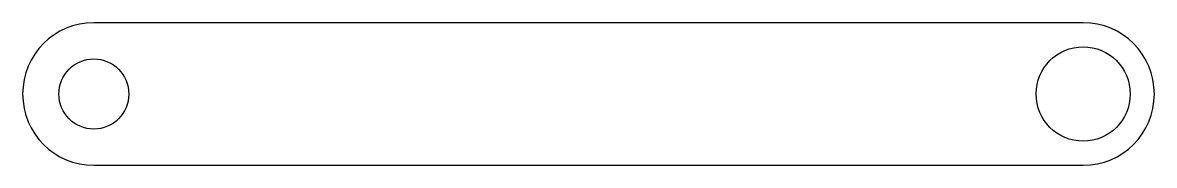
# Model space of a CAD drawing. Header units: millimetres. Extents: x -11.9 to 35, y -3 to 3.
import ezdxf

# ---------------------------------------------------------------- set-up
doc = ezdxf.new("R2010")
doc.units = ezdxf.units.MM

msp = doc.modelspace()

# ---------------------------------------------------------------- linework, layer by layer
at = {"color": 7, "linetype": 'Continuous', "lineweight": 25}
for p, q in [((32, 2.95), (-9, 2.95)), ((-9, -2.95), (32, -2.95))]:
    msp.add_line(p, q, dxfattribs=at)
for centre, radius in [((32, 0), 1.95), ((-9, 0), 1.45)]:
    msp.add_circle(centre, radius, dxfattribs=at)
for centre, start, end in [((-9, 0), 90, 270), ((32, 0), 270, 90)]:
    msp.add_arc(centre, 2.95, start, end, dxfattribs=at)

doc.saveas('drawing.dxf')
